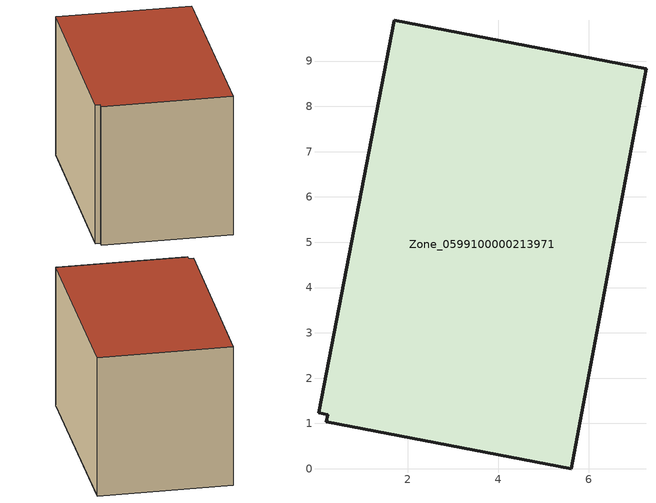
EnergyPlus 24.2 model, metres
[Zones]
Zone_0599100000213971
 floor ground (C_G): 0.2,1.04 0.23,1.2 0.03,1.24 1.7,9.9 7.26,8.83 5.61,0 z0
 wall outside (C_F): 7.26,8.83 1.7,9.9 0.03,1.24 0.23,1.2 0.2,1.04 5.61,0 7.26,8.83 z0:6.26
 roof outside (C_R): 0.23,1.2 0.2,1.04 5.61,0 7.26,8.83 1.7,9.9 0.03,1.24 z6.26
[BUILDING]
Pand.0599100000213971: North Axis=0; Terrain=City; Loads Convergence Tolerance Value=0.04; Temperature Convergence Tolerance Value=0.4; Solar Distribution=FullExterior; Maximum Number of Warmup Days=25; Minimum Number of Warmup Days=1
[Site:Location]
Rotterdam.The.Hague.AP_ZH_NLD Design_Conditions: Latitude=51.96; Longitude=4.45; Time Zone=1; Elevation=-4.5
[SITE:GROUNDTEMPERATURE:BUILDINGSURFACE]
18, 18, 18, 18, 18, 18, 18, 18, 18, 18, 18, 18
[MATERIAL] Thermal Absorptance=0.9; Solar Absorptance=0.7; Visible Absorptance=0.7
Name | Roughness | Thickness | Conductivity | Density | Specific Heat
G.TC.1946-1964 | MediumSmooth | 0.15 | 1 | 540 | 1210
F.TC.1946-1964 | Rough | 0.3 | 0.857143 | 1920 | 840
R.TC.1946-1964 | MediumRough | 0.2 | 0.235294 | 1500 | 1000
[CONSTRUCTION]
C_G: G.TC.1946-1964
C_F: F.TC.1946-1964
C_R: R.TC.1946-1964
[ZONE]
Zone_0599100000213971: Type=1; Multiplier=1; Ceiling Height=Autocalculate; Volume=Autocalculate; Floor Area=autocalculate; Part of Total Floor Area=Yes
[ZONEINFILTRATION:DESIGNFLOWRATE]
Infil_Zone_0599100000213971: Zone or ZoneList or Space or SpaceList=Zone_0599100000213971; Schedule=AlwaysOn; Design Flow Rate Calculation Method=Flow/Area; Flow Rate per Floor Area=0.003; Constant Term Coefficient=1; Temperature Term Coefficient=0; Velocity Term Coefficient=0; Velocity Squared Term Coefficient=0
[HVACTEMPLATE:ZONE:IDEALLOADSAIRSYSTEM]
Zone_0599100000213971: Maximum Heating Supply Air Temperature=50; Minimum Cooling Supply Air Temperature=13; Maximum Heating Supply Air Humidity Ratio=0.0156; Minimum Cooling Supply Air Humidity Ratio=0.0077; Heating Limit=NoLimit; Cooling Limit=NoLimit; Dehumidification Control Type=ConstantSensibleHeatRatio; Cooling Sensible Heat Ratio=0.7; Dehumidification Setpoint=60; Humidification Control Type=None; Humidification Setpoint=30; Outdoor Air Method=None; Outdoor Air Flow Rate per Person=0.00944; Outdoor Air Flow Rate per Zone Floor Area=0; Outdoor Air Flow Rate per Zone=0; Demand Controlled Ventilation Type=None; Outdoor Air Economizer Type=NoEconomizer; Heat Recovery Type=None; Sensible Heat Recovery Effectiveness=0.7; Latent Heat Recovery Effectiveness=0.65
[ZONECONTROL:THERMOSTAT]
ThermostatControl_Zone_0599100000213971: Zone or ZoneList=Zone_0599100000213971; Control Type Schedule=DualSetpointControlType; Control 1=Thermostat_Zone_0599100000213971; Temperature Difference Between Cutout And Setpoint=0
[THERMOSTATSETPOINT:DUALSETPOINT]
Thermostat_Zone_0599100000213971: Heating Setpoint Temperature Schedule=HeatingSetpoint_Zone_0599100000213971; Cooling Setpoint Temperature Schedule=CoolingSetpoint_Zone_0599100000213971
[SCHEDULE:COMPACT]
HeatingSetpoint_Zone_0599100000213971: Through: 12/31, For: AllDays, Until: 24:00, 21
CoolingSetpoint_Zone_0599100000213971: Through: 12/31, For: AllDays, Until: 24:00, 24
DualSetpointControlType: Through: 12/31, For: AllDays, Until: 24:00, 4
AlwaysOn: Through: 12/31, For: AllDays, Until: 24:00, 1
